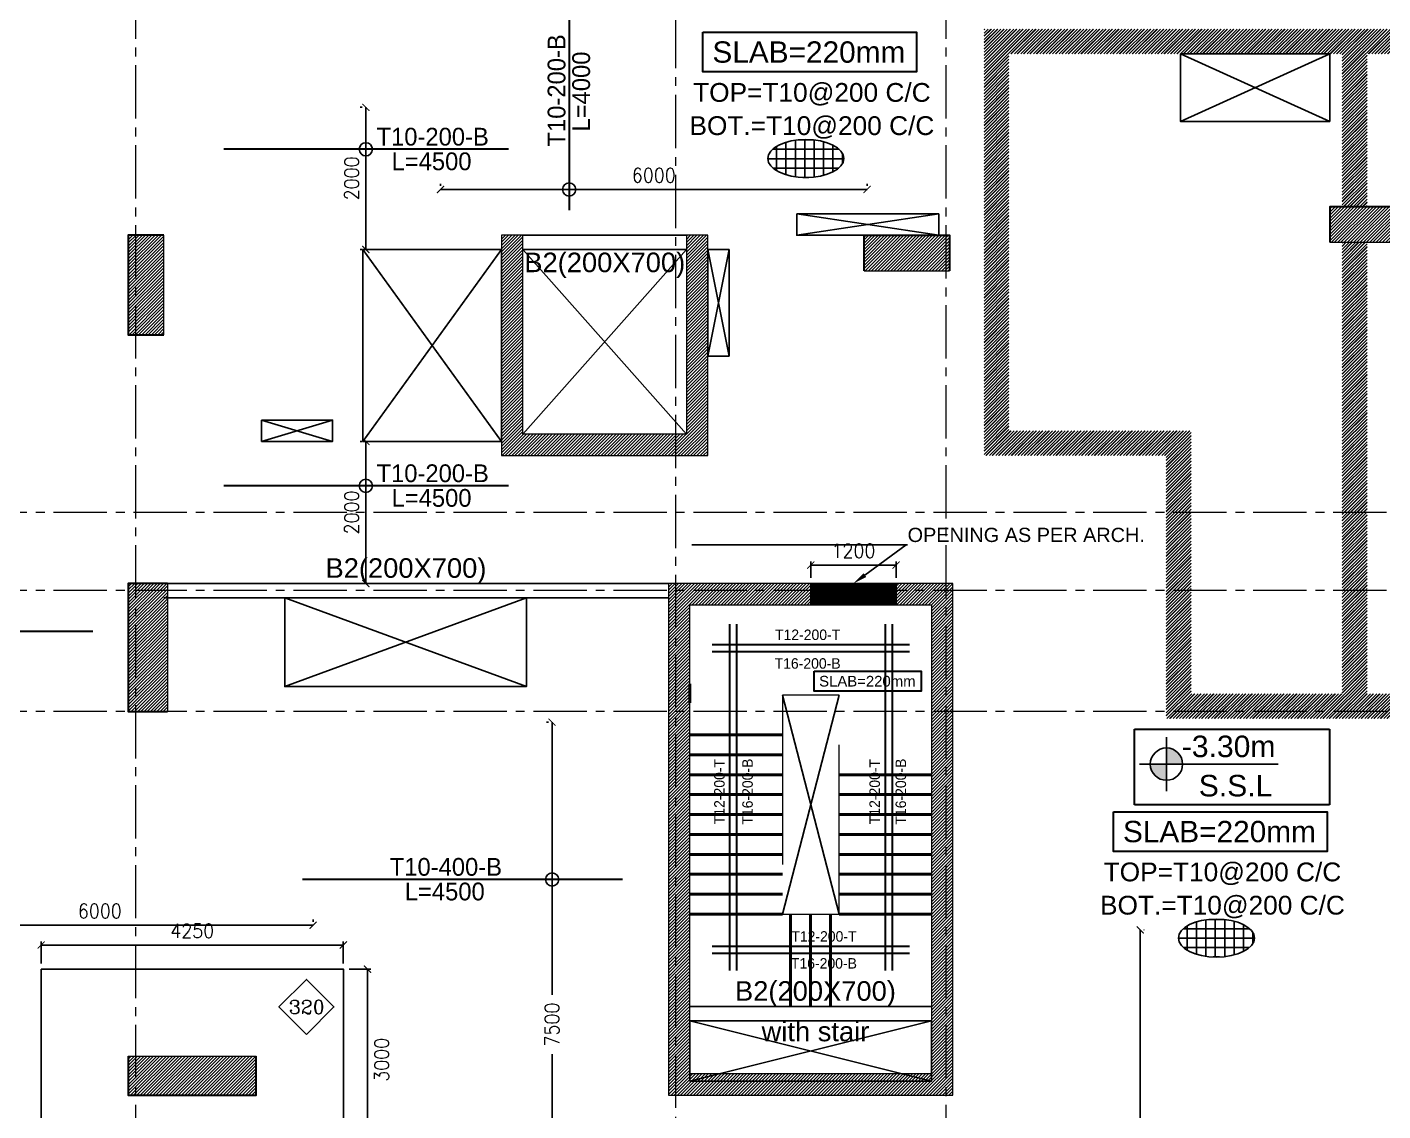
# Model space of a CAD drawing. Header units: millimetres. Extents: x -967280 to 3852, y 2833 to 1955156.
# Drawn here: x -633752 to -614681, y 488318 to 503565 of the extents above; entities that cross this region are included whole.
import ezdxf
from ezdxf import colors
from ezdxf.entities.mleader import LeaderData, LeaderLine
from ezdxf.enums import TextEntityAlignment as Align
from ezdxf.math import Vec2, Vec3

# ---------------------------------------------------------------- set-up
doc = ezdxf.new("R2010")
doc.units = ezdxf.units.MM
doc.header["$LTSCALE"] = 1000
doc.header["$PDMODE"] = 35
doc.header["$PDSIZE"] = 25
for name, pattern in [('$0$DASHED2', [0.375, 0.25, -0.125]), ('Columns_Structural070816$0$CENTER2', [1.125, 0.75, -0.125, 0.125, -0.125]), ('HIDDEN', [0.375, 0.25, -0.125]), ('HRZN_Line-Ptrn-Sold', [9144001.0, 9144000.0, -1]), ('Overhead', [3.96875, 2.38125, -1.5875]), ('XREF-ST-FRAMING 1ST FLOOR$0$CENTER', [50.8, 31.75, -6.35, 6.35, -6.35]), ('XREF-ST-FRAMING 1ST FLOOR$0$HIDDEN2', [0.1875, 0.125, -0.0625])]:
    doc.linetypes.add(name, pattern=pattern)
for name, color, linetype in [('_N-DIM 3', 7, 'Continuous'), ('B05-FIRST FLOOR PLAN$0$STR_ROOF RFT$0$S-SYMB', 30, 'Continuous'), ('S - BATH Hach', 1, 'Continuous'), ('S - col hach', 1, 'Continuous'), ('S - dot', 1, 'Continuous'), ('S -Beams', 2, 'Continuous'), ('S-OPENING', 4, 'Continuous'), ('S-TEXT', 2, 'Continuous'), ('SLAB', 210, 'Continuous'), ('ST-LEVEL', 3, 'Continuous'), ('XREF-ST-FRAMING 1ST FLOOR$0$ST-BEAM', 4, 'XREF-ST-FRAMING 1ST FLOOR$0$HIDDEN2'), ('XREF-ST-FRAMING 1ST FLOOR$0$ST-BEAM MARK', 3, 'Continuous'), ('XREF-ST-FRAMING 1ST FLOOR$0$ST-SLAB TH. TXT', 3, 'Continuous')]:
    doc.layers.add(name, color=color, linetype=linetype)
for name, color, linetype, lineweight in [('A-STAIR', 1, 'HRZN_Line-Ptrn-Sold', 13), ('S - column', 6, 'Continuous', 60), ('S - stair', 3, 'Continuous', 40), ('S-TEXT-1', 3, 'Continuous', 20), ('S-TEXT-3', 8, 'Continuous', 13), ('ST-000-AXIS', 9, 'Columns_Structural070816$0$CENTER2', 9), ('ST-203-SLAB-TXT', 7, 'Continuous', 30), ('ST-RFT-BOT', 2, '$0$DASHED2', 30)]:
    doc.layers.add(name, color=color, linetype=linetype, lineweight=lineweight)
doc.styles.add('B05-FIRST FLOOR PLAN$0$T25-100', font='STENCIL.shx', dxfattribs={"height": 250})
doc.styles.add('B05-FIRST FLOOR PLAN$0$XS-Roof RFT$0$T25-100', font='STENCIL.shx', dxfattribs={"height": 250})
doc.styles.add('ISO', font='isocp2.shx', dxfattribs={"width": 0.8})
doc.styles.add('ROMANC', font='romanc.shx')
doc.styles.add('STRECTURAL', font='arial.ttf')
doc.styles.add('TUNELNO', font='romans.shx', dxfattribs={"width": 0.9})
doc.styles.add('TXT DIM 25', font='arial.ttf')
doc.styles.add('XREF-ST-FRAMING 1ST FLOOR$0$ROMANS-TITLE', font='ROMANS.shx', dxfattribs={"width": 0.8})
doc.styles.add('XREF-ST-FRAMING 1ST FLOOR$0$STRECTURAL', font='arial.ttf')
doc.dimstyles.new('Copy(2) of DSEC', dxfattribs={"dimtxt": 200, "dimasz": 100, "dimexe": 50, "dimexo": 80, "dimgap": 100, "dimtad": 1, "dimdec": 0, "dimrnd": 5, "dimzin": 0, "dimdsep": 46, "dimtxsty": 'TUNELNO', "dimblk": 'ARCHTICK', "dimcen": 0.09, "dimclrd": 1, "dimclre": 1, "dimclrt": 3, "dimadec": 0, "dimazin": 0, "dimtfac": 0.78125, "dimtdec": 0, "dimtix": 1, "dimtmove": 2, "dimatfit": 3, "dimldrblk": 'ARCHTICK', "dimfxl": 1, "dimtolj": 1, "dimtzin": 0, "dimarcsym": 0})
pattern_1 = [(45, (193250.144, -596912.31), (-22.4506403, 22.4506403), [])]

# ---------------------------------------------------------------- blocks, each defined once
blk = doc.blocks.new('00_block1010')
at = {"layer": 'S-TEXT-1', "style": 'ISO', "width": 0.8}
for tag, p in [('LINE_1', (40.7, 75.2)), ('LINE_2', (40.7, 44.3))]:
    blk.add_attdef(tag, text='', height=22.5, dxfattribs=at).set_placement(p, align=Align.CENTER)
at = {"layer": 'S-TEXT-3', "style": 'ISO', "width": 0.8}
blk.add_attdef('LINE_3', text='', height=18, dxfattribs=at).set_placement((40.7, 13.4), align=Align.CENTER)
blk = doc.blocks.new('XREF-ST-FRAMING 1ST FLOOR$0$A-LVL_FFL-SSL')
at = {"layer": 'XREF-ST-FRAMING 1ST FLOOR$0$ST-SLAB TH. TXT', "ltscale": 800}
h = blk.add_hatch(color=256, dxfattribs=at)
h.paths.add_polyline_path([(0, 0), (150, 0, 0.414214), (0, 150)])
h.paths.add_polyline_path([(0, -150), (0, 0), (-150, 0, 0.414214)])
at = {"layer": 'XREF-ST-FRAMING 1ST FLOOR$0$ST-SLAB TH. TXT'}
for p, q in [((0, -250), (0, 250)), ((-250, 0), (250, 0))]:
    blk.add_line(p, q, dxfattribs=at)
at = {"layer": 'XREF-ST-FRAMING 1ST FLOOR$0$ST-SLAB TH. TXT', "ltscale": 800}
blk.add_line((0, 0), (1037, 0), dxfattribs=at)
at = {"layer": 'XREF-ST-FRAMING 1ST FLOOR$0$ST-SLAB TH. TXT'}
blk.add_circle((0, 0), 150, dxfattribs=at)
at = {"layer": 'XREF-ST-FRAMING 1ST FLOOR$0$ST-SLAB TH. TXT', "ltscale": 800, "style": 'XREF-ST-FRAMING 1ST FLOOR$0$ROMANS-TITLE', "width": 0.8}
for tag, p in [('FLOOR-LEVEL-FFL', (300, 100)), ('FLOOR-LEVEL-SSL', (300, -300))]:
    blk.add_attdef(tag, p, '', height=200, dxfattribs=at)
blk = doc.blocks.new('_ArchTick')
at = {"color": 0, "linetype": 'ByBlock', "const_width": 0.15}
blk.add_lwpolyline([(-0.5, -0.5), (0.5, 0.5)], dxfattribs=at)
blk = doc.blocks.new('*D1087')
at = {"layer": '_N-DIM 3', "color": 1, "linetype": 'Continuous', "lineweight": -2, "ltscale": 30, "transparency": 16777216}
for p, q in [((-618094, 490865), (-618094, 484162)), ((-618037, 490865), (-618044, 490865)), ((-618094, 480865), (-618094, 483182)), ((-618037, 480865), (-618044, 480865))]:
    blk.add_line(p, q, dxfattribs=at)
at = {"layer": 'Defpoints', "color": 0, "linetype": 'Continuous', "ltscale": 30, "transparency": 16777216}
for p in [(-618117, 490865), (-618117, 480865), (-618094, 480865)]:
    blk.add_point(p, dxfattribs=at)
at = {"layer": '_N-DIM 3', "color": 1, "linetype": 'Continuous', "lineweight": -2, "ltscale": 30, "transparency": 16777216, "xscale": 100, "yscale": 100, "zscale": 100}
for p, rotation in [((-618094, 490865), 90), ((-618094, 480865), 270)]:
    blk.add_blockref('_ArchTick', p, dxfattribs=dict(at, rotation=rotation))
at = {"layer": '_N-DIM 3', "color": 3, "linetype": 'Continuous', "ltscale": 30, "transparency": 16777216, "insert": (-618094, 483672), "char_height": 200, "attachment_point": 5, "rotation": 90, "style": 'TUNELNO'}
blk.add_mtext('\\A1;10000', dxfattribs=at)
blk = doc.blocks.new('*D1045')
at = {"layer": '_N-DIM 3', "color": 1, "linetype": 'Continuous', "lineweight": -2, "ltscale": 30, "transparency": 16777216}
for p, q in [((-626447, 493787), (-626418, 493787)), ((-626368, 493787), (-626368, 489950)), ((-626368, 486287), (-626368, 489116)), ((-626447, 486287), (-626418, 486287))]:
    blk.add_line(p, q, dxfattribs=at)
at = {"layer": 'Defpoints', "color": 0, "linetype": 'Continuous', "ltscale": 30, "transparency": 16777216}
for p in [(-626368, 493787), (-626367, 493787), (-626367, 486287)]:
    blk.add_point(p, dxfattribs=at)
at = {"layer": '_N-DIM 3', "color": 1, "linetype": 'Continuous', "lineweight": -2, "ltscale": 30, "transparency": 16777216, "xscale": 100, "yscale": 100, "zscale": 100}
for p, rotation in [((-626368, 493787), 90), ((-626368, 486287), 270)]:
    blk.add_blockref('_ArchTick', p, dxfattribs=dict(at, rotation=rotation))
at = {"layer": '_N-DIM 3', "color": 3, "linetype": 'Continuous', "ltscale": 30, "transparency": 16777216, "insert": (-626368, 489533), "char_height": 200, "attachment_point": 5, "rotation": 90, "style": 'TUNELNO'}
blk.add_mtext('\\A1;7500', dxfattribs=at)
blk = doc.blocks.new('*D1048')
at = {"layer": '_N-DIM 3', "color": 1, "linetype": 'Continuous', "lineweight": -2, "ltscale": 30, "transparency": 16777216}
for p, q in [((-627937, 501361), (-627937, 501331)), ((-621937, 501281), (-627937, 501281)), ((-621937, 501361), (-621937, 501331))]:
    blk.add_line(p, q, dxfattribs=at)
at = {"layer": 'Defpoints', "color": 0, "linetype": 'Continuous', "ltscale": 30, "transparency": 16777216}
for p in [(-627937, 501281), (-627937, 501281), (-621937, 501281)]:
    blk.add_point(p, dxfattribs=at)
at = {"layer": '_N-DIM 3', "color": 1, "linetype": 'Continuous', "lineweight": -2, "ltscale": 30, "transparency": 16777216, "xscale": 100, "yscale": 100, "zscale": 100, "rotation": 180}
blk.add_blockref('_ArchTick', (-627937, 501281), dxfattribs=at)
at = {"layer": '_N-DIM 3', "color": 1, "linetype": 'Continuous', "lineweight": -2, "ltscale": 30, "transparency": 16777216, "xscale": 100, "yscale": 100, "zscale": 100}
blk.add_blockref('_ArchTick', (-621937, 501281), dxfattribs=at)
at = {"layer": '_N-DIM 3', "color": 3, "linetype": 'Continuous', "ltscale": 30, "transparency": 16777216, "insert": (-624937, 501481), "char_height": 200, "attachment_point": 5, "style": 'TUNELNO'}
blk.add_mtext('\\A1;6000', dxfattribs=at)
blk = doc.blocks.new('FROM FOUNDATION TO UPPER LOWER BASEMENT_COLUMNS(new2)')
at = {"layer": 'S - col hach'}
h = blk.add_hatch(dxfattribs=at)
h.set_pattern_fill('ANSI31', color=256, scale=10)
h.set_pattern_definition([(45, (172750.148, -603312.31), (-22.4506403, 22.4506403), [])])
h.paths.add_polyline_path([(443599, 623740), (443599, 624240), (442299, 624240), (442299, 623740)])
h = blk.add_hatch(dxfattribs=at)
h.set_pattern_fill('ANSI31', color=256, scale=10)
h.set_pattern_definition([(45, (193250.144, -602312.31), (-22.4506403, 22.4506403), [])])
h.paths.add_polyline_path([(425899, 623840), (425399, 623840), (425399, 622440), (425899, 622440)])
h = blk.add_hatch(dxfattribs=at)
h.set_pattern_fill('ANSI31', color=256, scale=10)
h.set_pattern_definition(pattern_1)
h.paths.add_polyline_path([(433249, 623840), (433249, 621040), (430949, 621040), (430949, 623840), (430649, 623840), (430649, 620740), (433549, 620740), (433549, 623840)])
h = blk.add_hatch(dxfattribs=at)
h.set_pattern_fill('ANSI31', color=256, scale=10)
h.set_pattern_definition([(45, (167000.147, -603712.31), (-22.4506403, 22.4506403), [])])
h.paths.add_polyline_path([(436456, 623340), (436949, 623340), (436949, 623840), (435749, 623840), (435749, 623340)])
h = blk.add_hatch(dxfattribs=at)
h.set_pattern_fill('ANSI31', color=256, scale=10)
h.set_pattern_definition(pattern_1)
h.paths.add_polyline_path([(425949, 617140), (425949, 618940), (425399, 618940), (425399, 617140)])
h = blk.add_hatch(dxfattribs=at)
h.set_pattern_fill('ANSI31', color=256, scale=10)
h.set_pattern_definition([(45, (907727.56, 223202.353), (-22.4506403, 22.4506403), [])])
h.paths.add_polyline_path([(436699, 618640), (436699, 612040), (433299, 612040), (433299, 618640), (434999, 618640), (434999, 618940), (432999, 618940), (432999, 611740), (436999, 611740), (436999, 618940), (436199, 618940), (436199, 618640)])
h = blk.add_hatch(dxfattribs=at)
h.set_pattern_fill('ANSI31', color=256, scale=10)
h.set_pattern_definition(pattern_1)
h.paths.add_polyline_path([(427199, 611740), (427199, 612290), (425399, 612290), (425399, 611740)])
at = {"layer": 'S - column', "lineweight": 15}
for points in [[(442299, 623740), (443599, 623740), (443599, 624240), (442299, 624240)], [(425899, 623840), (425399, 623840), (425399, 622440), (425899, 622440)], [(433249, 623840), (433249, 621040), (430949, 621040), (430949, 623840), (430649, 623840), (430649, 620740), (433549, 620740), (433549, 623840)], [(435749, 623340), (436949, 623340), (436949, 623840), (435749, 623840)], [(425949, 618940), (425949, 617140), (425399, 617140), (425399, 618940)], [(436699, 612040), (433299, 612040), (433299, 618640), (434999, 618640), (434999, 618940), (432999, 618940), (432999, 611740), (436999, 611740), (436999, 618940), (436199, 618940), (436199, 618640), (436699, 618640)], [(427199, 611740), (425399, 611740), (425399, 612290), (427199, 612290)]]:
    blk.add_lwpolyline(points, close=True, dxfattribs=at)
at = {"layer": 'ST-RFT-BOT', "color": 7, "linetype": 'Continuous', "ltscale": 30}
for points in [[(443599, 623740), (443599, 624240), (442299, 624240), (442299, 623740)], [(425899, 623840), (425399, 623840), (425399, 622440), (425899, 622440)], [(435749, 623340), (435749, 623840), (436949, 623840), (436949, 623340)], [(425949, 618940), (425399, 618940), (425399, 617140), (425949, 617140)], [(425399, 612290), (425399, 611740), (427199, 611740), (427199, 612290)]]:
    blk.add_lwpolyline(points, dxfattribs=at)
blk = doc.blocks.new('A$C498c0d08')
at = {"layer": 'S - col hach'}
h = blk.add_hatch(dxfattribs=at)
h.set_pattern_fill('ANSI31', color=256, scale=10)
h.set_pattern_definition([(45, (549284.17, -420511.8), (-22.4506403, 22.4506403), [])])
h.paths.add_polyline_path([(36800, -19500), (26638, -19500), (26638, -25500), (29200, -25500), (29200, -29200), (37150, -29200), (37150, -19500), (36800, -19500), (36800, -28850), (32025, -28850), (32025, -22500), (31675, -22500), (31675, -28850), (29550, -28850), (29550, -25150), (26988, -25150), (26988, -19850), (31675, -19850), (31675, -22000), (32025, -22000), (32025, -19850), (36800, -19850)])
at = {"layer": 'S -Beams', "const_width": 0.02}
blk.add_lwpolyline([(37150, -19500), (26638, -19500), (26638, -25500), (29200, -25500), (29200, -29200), (37150, -29200)], close=True, dxfattribs=at)
at = {"layer": 'S -Beams'}
blk.add_lwpolyline([(31675, -22500, 0.02, 0.02, 0), (31675, -28850, 0.02, 0.02, 0), (29550, -28850, 0.02, 0.02, 0), (29550, -25150, 0.02, 0.02, 0), (26988, -25150, 0.02, 0.02, 0), (26988, -19850, 0.02, 0.02, 0), (31675, -19850, 0.02, 0.02, 0), (31675, -22000, 0, 0, 0), (32025, -22000, 0, 0, 0), (32025, -19850, 0, 0, 0), (36800, -19850, 0, 0, 0), (36800, -28850, 0, 0, 0), (32025, -28850, 0, 0, 0), (32025, -22500, 0, 0, 0)], format="xyseb", close=True, dxfattribs=at)
blk = doc.blocks.new('*D1118')
at = {"layer": '_N-DIM 3', "color": 1, "linetype": 'Continuous', "lineweight": -2, "ltscale": 30, "transparency": 16777216}
for p, q in [((-629067, 502437), (-629037, 502437)), ((-628987, 502437), (-628987, 500437)), ((-629067, 500437), (-629037, 500437))]:
    blk.add_line(p, q, dxfattribs=at)
at = {"layer": 'Defpoints', "color": 0, "linetype": 'Continuous', "ltscale": 30, "transparency": 16777216}
for p in [(-628987, 502437), (-628987, 500437), (-628987, 500437)]:
    blk.add_point(p, dxfattribs=at)
at = {"layer": '_N-DIM 3', "color": 1, "linetype": 'Continuous', "lineweight": -2, "ltscale": 30, "transparency": 16777216, "xscale": 100, "yscale": 100, "zscale": 100}
for p, rotation in [((-628987, 502437), 90), ((-628987, 500437), 270)]:
    blk.add_blockref('_ArchTick', p, dxfattribs=dict(at, rotation=rotation))
at = {"layer": '_N-DIM 3', "color": 3, "linetype": 'Continuous', "ltscale": 30, "transparency": 16777216, "insert": (-629187, 501437), "char_height": 200, "attachment_point": 5, "rotation": 90, "style": 'TUNELNO'}
blk.add_mtext('\\A1;2000', dxfattribs=at)
blk = doc.blocks.new('*D1119')
at = {"layer": '_N-DIM 3', "color": 1, "linetype": 'Continuous', "lineweight": -2, "ltscale": 30, "transparency": 16777216}
for p, q in [((-629067, 497737), (-629037, 497737)), ((-628987, 497737), (-628987, 495737)), ((-629067, 495737), (-629037, 495737))]:
    blk.add_line(p, q, dxfattribs=at)
at = {"layer": 'Defpoints', "color": 0, "linetype": 'Continuous', "ltscale": 30, "transparency": 16777216}
for p in [(-628987, 497737), (-628987, 495737), (-628987, 495737)]:
    blk.add_point(p, dxfattribs=at)
at = {"layer": '_N-DIM 3', "color": 1, "linetype": 'Continuous', "lineweight": -2, "ltscale": 30, "transparency": 16777216, "xscale": 100, "yscale": 100, "zscale": 100}
for p, rotation in [((-628987, 497737), 90), ((-628987, 495737), 270)]:
    blk.add_blockref('_ArchTick', p, dxfattribs=dict(at, rotation=rotation))
at = {"layer": '_N-DIM 3', "color": 3, "linetype": 'Continuous', "ltscale": 30, "transparency": 16777216, "insert": (-629187, 496737), "char_height": 200, "attachment_point": 5, "rotation": 90, "style": 'TUNELNO'}
blk.add_mtext('\\A1;2000', dxfattribs=at)
blk = doc.blocks.new('*D1121')
at = {"layer": '_N-DIM 3', "color": 1, "linetype": 'Continuous', "lineweight": -2, "ltscale": 30, "transparency": 16777216}
for p, q in [((-635729, 491010), (-635729, 490980)), ((-629729, 490930), (-635729, 490930)), ((-629729, 491010), (-629729, 490980))]:
    blk.add_line(p, q, dxfattribs=at)
at = {"layer": 'Defpoints', "color": 0, "linetype": 'Continuous', "ltscale": 30, "transparency": 16777216}
for p in [(-635729, 490930), (-635729, 490930), (-629729, 490930)]:
    blk.add_point(p, dxfattribs=at)
at = {"layer": '_N-DIM 3', "color": 1, "linetype": 'Continuous', "lineweight": -2, "ltscale": 30, "transparency": 16777216, "xscale": 100, "yscale": 100, "zscale": 100, "rotation": 180}
blk.add_blockref('_ArchTick', (-635729, 490930), dxfattribs=at)
at = {"layer": '_N-DIM 3', "color": 1, "linetype": 'Continuous', "lineweight": -2, "ltscale": 30, "transparency": 16777216, "xscale": 100, "yscale": 100, "zscale": 100}
blk.add_blockref('_ArchTick', (-629729, 490930), dxfattribs=at)
at = {"layer": '_N-DIM 3', "color": 3, "linetype": 'Continuous', "ltscale": 30, "transparency": 16777216, "insert": (-632729, 491130), "char_height": 200, "attachment_point": 5, "style": 'TUNELNO'}
blk.add_mtext('\\A1;6000', dxfattribs=at)
blk = doc.blocks.new('AXES-00')
at = {"layer": 'ST-000-AXIS'}
for p, q in [((525498.9, 750979.6), (525498.9, 695813.8)), ((533098.9, 695813.8), (533098.9, 750979.6)), ((536898.9, 750979.6), (536898.9, 695813.8)), ((575723.2, 719939.7), (505674.3, 719939.7)), ((575723.2, 718839.7), (505674.3, 718839.7)), ((575723.2, 717139.7), (505674.3, 717139.7))]:
    blk.add_line(p, q, dxfattribs=at)
blk = doc.blocks.new('*D1458')
at = {"layer": '_N-DIM 3', "color": 1, "linetype": 'Continuous', "lineweight": -2, "ltscale": 30, "transparency": 16777216}
for p, q in [((-622729, 495817), (-622729, 496047)), ((-621529, 495817), (-621529, 496047)), ((-622729, 495997), (-621529, 495997))]:
    blk.add_line(p, q, dxfattribs=at)
at = {"layer": 'Defpoints', "color": 0, "linetype": 'Continuous', "ltscale": 30, "transparency": 16777216}
for p in [(-621529, 495997), (-622729, 495737), (-621529, 495737)]:
    blk.add_point(p, dxfattribs=at)
at = {"layer": '_N-DIM 3', "color": 1, "linetype": 'Continuous', "lineweight": -2, "ltscale": 30, "transparency": 16777216, "xscale": 100, "yscale": 100, "zscale": 100, "rotation": 180}
blk.add_blockref('_ArchTick', (-622729, 495997), dxfattribs=at)
at = {"layer": '_N-DIM 3', "color": 1, "linetype": 'Continuous', "lineweight": -2, "ltscale": 30, "transparency": 16777216, "xscale": 100, "yscale": 100, "zscale": 100}
blk.add_blockref('_ArchTick', (-621529, 495997), dxfattribs=at)
at = {"layer": '_N-DIM 3', "color": 3, "linetype": 'Continuous', "ltscale": 30, "transparency": 16777216, "insert": (-622129, 496197), "char_height": 200, "attachment_point": 5, "style": 'TUNELNO'}
blk.add_mtext('\\A1;1200', dxfattribs=at)
blk = doc.blocks.new('*D1481')
at = {"layer": '_N-DIM 3', "color": 1, "linetype": 'Continuous', "lineweight": -2, "ltscale": 30, "transparency": 16777216}
for p, q in [((-633554, 490392), (-633554, 490702)), ((-629304, 490392), (-629304, 490702)), ((-633554, 490652), (-629304, 490652))]:
    blk.add_line(p, q, dxfattribs=at)
at = {"layer": 'Defpoints', "color": 0, "linetype": 'Continuous', "ltscale": 30, "transparency": 16777216}
for p in [(-629304, 490652), (-633554, 490312), (-629304, 490312)]:
    blk.add_point(p, dxfattribs=at)
at = {"layer": '_N-DIM 3', "color": 1, "linetype": 'Continuous', "lineweight": -2, "ltscale": 30, "transparency": 16777216, "xscale": 100, "yscale": 100, "zscale": 100, "rotation": 180}
blk.add_blockref('_ArchTick', (-633554, 490652), dxfattribs=at)
at = {"layer": '_N-DIM 3', "color": 1, "linetype": 'Continuous', "lineweight": -2, "ltscale": 30, "transparency": 16777216, "xscale": 100, "yscale": 100, "zscale": 100}
blk.add_blockref('_ArchTick', (-629304, 490652), dxfattribs=at)
at = {"layer": '_N-DIM 3', "color": 3, "linetype": 'Continuous', "ltscale": 30, "transparency": 16777216, "insert": (-631429, 490852), "char_height": 200, "attachment_point": 5, "style": 'TUNELNO'}
blk.add_mtext('\\A1;4250', dxfattribs=at)
blk = doc.blocks.new('*D1482')
at = {"layer": '_N-DIM 3', "color": 1, "linetype": 'Continuous', "lineweight": -2, "ltscale": 30, "transparency": 16777216}
for p, q in [((-629224, 490312), (-628915, 490312)), ((-628965, 490312), (-628965, 487312)), ((-629224, 487312), (-628915, 487312))]:
    blk.add_line(p, q, dxfattribs=at)
at = {"layer": 'Defpoints', "color": 0, "linetype": 'Continuous', "ltscale": 30, "transparency": 16777216}
for p in [(-629304, 490312), (-629304, 487312), (-628965, 487312)]:
    blk.add_point(p, dxfattribs=at)
at = {"layer": '_N-DIM 3', "color": 1, "linetype": 'Continuous', "lineweight": -2, "ltscale": 30, "transparency": 16777216, "xscale": 100, "yscale": 100, "zscale": 100}
for p, rotation in [((-628965, 490312), 90), ((-628965, 487312), 270)]:
    blk.add_blockref('_ArchTick', p, dxfattribs=dict(at, rotation=rotation))
at = {"layer": '_N-DIM 3', "color": 3, "linetype": 'Continuous', "ltscale": 30, "transparency": 16777216, "insert": (-628765, 489037), "char_height": 200, "attachment_point": 5, "rotation": 90, "style": 'TUNELNO'}
blk.add_mtext('\\A1;3000', dxfattribs=at)

msp = doc.modelspace()

# ---------------------------------------------------------------- hatches: boundary and pattern name
at = {"layer": 'S - BATH Hach'}
h = msp.add_hatch(dxfattribs=at)
h.set_pattern_fill('ANSI31', color=256, scale=20, angle=180)
h.set_pattern_definition([(225, (-544280.77, 271607.625), (44.90128, -44.90128), [])])
h.paths.add_polyline_path([(-610128.7, 503537.4), (-620290.7, 503537.4), (-620290.7, 497537.4), (-617728.7, 497537.4), (-617728.7, 493837.4), (-609778.7, 493837.4), (-609778.7, 497537.4), (-610128.7, 497537.4), (-610128.7, 494187.4), (-614903.7, 494187.4), (-614903.7, 500537.4), (-615253.7, 500537.4), (-615253.7, 494187.4), (-617378.7, 494187.4), (-617378.7, 497887.4), (-619940.7, 497887.4), (-619940.7, 503187.4), (-615253.7, 503187.4), (-615253.7, 501037.4), (-614903.7, 501037.4), (-614903.7, 503187.4), (-610128.7, 503187.4)])
at = {"layer": 'S-OPENING', "ltscale": 30, "transparency": 33554483}
h = msp.add_hatch(dxfattribs=at)
h.set_pattern_fill('ANSI37', scale=5)
h.set_pattern_definition([(45, (267355.482, 2525.568), (-11.22532015, 11.22532015), []), (135, (267355.482, 2525.568), (-11.22532015, -11.22532015), [])])
h.paths.add_polyline_path([(-622728.7, 495737.4), (-621528.7, 495737.4), (-621528.7, 495437.4), (-622728.7, 495437.4)])
at = {"layer": 'ST-LEVEL'}
h = msp.add_hatch(dxfattribs=at)
h.set_pattern_fill('NET', color=6, scale=1057.870248)
h.set_pattern_definition([(0, (-649657.05, 538871.58), (0, 132.23378), []), (90, (-649657.05, 538871.58), (-132.23378, 8e-15), [])])
edge = h.paths.add_edge_path()
edge.add_ellipse((-622798.1, 501716.2), major_axis=(535.4, 0), ratio=0.4996806, start_angle=0, end_angle=360)
h = msp.add_hatch(dxfattribs=at)
h.set_pattern_fill('NET', color=6, scale=1057.870248)
h.set_pattern_definition([(0, (-643882, 527905.36), (0, 132.23378), []), (90, (-643882, 527905.36), (-132.23378, 8e-15), [])])
edge = h.paths.add_edge_path()
edge.add_ellipse((-617023, 490749.9), major_axis=(535.4, 0), ratio=0.4996806, start_angle=0, end_angle=360)

# ---------------------------------------------------------------- linework, layer by layer
at = {"layer": 'A-STAIR', "linetype": 'Overhead'}
msp.add_lwpolyline([(-622328.7, 494167.4), (-623128.7, 494167.4), (-623128.7, 491087.4), (-622328.7, 491087.4)], close=True, dxfattribs=at)
at = {"layer": 'B05-FIRST FLOOR PLAN$0$STR_ROOF RFT$0$S-SYMB', "extrusion": (0, 0, -1)}
for centre in [(628987.3, 501845.5), (626127.3, 501280.8), (628987.3, 497110.7), (626367.5, 491573.5)]:
    msp.add_circle(centre, 92.8, dxfattribs=at)
at = {"layer": 'S - dot'}
for p, q in [((-615428.7, 503187.4), (-617528.7, 502237.4)), ((-617528.7, 503187.4), (-615428.7, 502237.4)), ((-627078.7, 500437.4), (-629028.7, 497737.4)), ((-627078.7, 497737.4), (-629028.7, 500437.4)), ((-624478.7, 500437.4), (-626778.7, 497837.4)), ((-626778.7, 500437.4), (-624478.7, 497837.4)), ((-626728.7, 495537.4), (-630128.7, 494287.4)), ((-630128.7, 495537.4), (-626728.7, 494287.4)), ((-622328.7, 494167.4), (-623128.7, 491087.4)), ((-623128.7, 494167.4), (-622328.7, 491087.4)), ((-621028.7, 489587.4), (-624428.7, 488737.4)), ((-624428.7, 489587.4), (-621028.7, 488737.4))]:
    msp.add_line(p, q, dxfattribs=at)
for points in [[(-622925.1, 500937.4), (-620928.7, 500637.4)], [(-622925.1, 500637.4), (-620928.7, 500937.4)], [(-623878.7, 500437.4), (-624178.7, 498937.4)], [(-624178.7, 500437.4), (-623878.7, 498937.4)], [(-629454.7, 498037.4), (-630454.7, 497737.4)], [(-630454.7, 498037.4), (-629454.7, 497737.4)]]:
    msp.add_lwpolyline(points, dxfattribs=at)
at = {"layer": 'S - stair', "ltscale": 500}
msp.add_line((-624428.7, 494057.4), (-624428.7, 494327.4), dxfattribs=at)
at = {"layer": 'S - stair', "linetype": 'HIDDEN', "ltscale": 500}
for p, q in [((-623128.7, 493607.4), (-624428.7, 493607.4)), ((-623128.7, 493327.4), (-624428.7, 493327.4)), ((-623128.7, 493047.4), (-624428.7, 493047.4)), ((-622328.7, 493047.4), (-621028.7, 493047.4)), ((-623128.7, 492767.4), (-624428.7, 492767.4)), ((-622328.7, 492767.4), (-621028.7, 492767.4)), ((-623128.7, 492487.4), (-624428.7, 492487.4)), ((-622328.7, 492487.4), (-621028.7, 492487.4)), ((-623128.7, 492207.4), (-624428.7, 492207.4)), ((-622328.7, 492207.4), (-621028.7, 492207.4)), ((-623128.7, 491927.4), (-624428.7, 491927.4)), ((-622328.7, 491927.4), (-621028.7, 491927.4)), ((-623128.7, 491647.4), (-624428.7, 491647.4)), ((-622328.7, 491647.4), (-621028.7, 491647.4)), ((-623128.7, 491367.4), (-624428.7, 491367.4)), ((-622328.7, 491367.4), (-621028.7, 491367.4)), ((-623128.7, 491087.4), (-624428.7, 491087.4)), ((-623013.2, 491087.4), (-623013.2, 489787.4)), ((-622733.2, 491087.4), (-622733.2, 489787.4)), ((-622453.2, 491087.4), (-622453.2, 489787.4)), ((-622328.7, 491087.4), (-621028.7, 491087.4))]:
    msp.add_line(p, q, dxfattribs=at)
at = {"layer": 'S -Beams'}
for p, q in [((-624478.7, 500637.4), (-626778.7, 500637.4)), ((-624478.7, 500437.4), (-626778.7, 500437.4)), ((-624728.7, 495737.4), (-631828.7, 495737.4)), ((-624728.7, 495537.4), (-631828.7, 495537.4)), ((-621028.7, 489787.4), (-624428.7, 489787.4))]:
    msp.add_line(p, q, dxfattribs=at)
at = {"layer": 'S -Beams', "const_width": 0.02}
msp.add_lwpolyline([(-609778.7, 493837.4), (-609778.7, 503537.4), (-620290.7, 503537.4), (-620290.7, 497537.4), (-617728.7, 497537.4), (-617728.7, 493837.4)], close=True, dxfattribs=at)
at = {"layer": 'S -Beams'}
for points in [[(-617528.7, 503187.4), (-615428.7, 503187.4), (-615428.7, 502237.4), (-617528.7, 502237.4)], [(-629028.7, 500437.4), (-627078.7, 500437.4), (-627078.7, 497737.4), (-629028.7, 497737.4)], [(-623878.7, 500437.4), (-624178.7, 500437.4), (-624178.7, 498937.4), (-623878.7, 498937.4)], [(-630454.7, 498037.4), (-629454.7, 498037.4), (-629454.7, 497737.4), (-630454.7, 497737.4)], [(-630128.7, 495537.4), (-626728.7, 495537.4), (-626728.7, 494287.4), (-630128.7, 494287.4)], [(-624428.7, 489587.4), (-621028.7, 489587.4), (-621028.7, 488737.4), (-624428.7, 488737.4)]]:
    msp.add_lwpolyline(points, close=True, dxfattribs=at)
msp.add_lwpolyline([(-622925.1, 500937.4), (-622925.1, 500637.4), (-620928.7, 500637.4), (-620928.7, 500937.4), (-622925.1, 500937.4)], dxfattribs=at)
at = {"layer": 'S-OPENING', "color": 4, "ltscale": 30}
msp.add_lwpolyline([(-622728.7, 495737.4), (-621528.7, 495737.4), (-621528.7, 495437.4), (-622728.7, 495437.4)], close=True, dxfattribs=at)
at = {"layer": 'S-TEXT', "color": 7, "true_color": 0xffffff}
msp.add_lwpolyline([(-629823.9, 489394.6), (-629436.8, 489781.8), (-629823.9, 490168.9), (-630211.1, 489781.8)], close=True, dxfattribs=at)
at = {"layer": 'SLAB', "color": 2, "linetype": 'Continuous', "ltscale": 30}
msp.add_lwpolyline([(-633553.7, 490312.4), (-629303.7, 490312.4), (-629303.7, 487312.4), (-633553.7, 487312.4)], close=True, dxfattribs=at)
at = {"layer": 'ST-203-SLAB-TXT'}
for points in [[(-624246.7, 503492.2), (-621241.8, 503492.2), (-621241.8, 502933.4), (-624246.7, 502933.4)], [(-622678.7, 494502.4), (-621176.2, 494502.4), (-621176.2, 494223), (-622678.7, 494223)], [(-618471.7, 492526), (-615466.7, 492526), (-615466.7, 491967.2), (-618471.7, 491967.2)]]:
    msp.add_lwpolyline(points, close=True, dxfattribs=at)
at = {"layer": 'ST-203-SLAB-TXT', "linetype": 'XREF-ST-FRAMING 1ST FLOOR$0$CENTER', "ltscale": 0.25}
msp.add_lwpolyline([(-615433.2, 492626), (-618175.4, 492626), (-618175.4, 493688.7), (-615433.2, 493688.7)], close=True, dxfattribs=at)
at = {"layer": 'ST-LEVEL'}
for centre in [(-622798.1, 501716.2), (-617023, 490749.9)]:
    msp.add_ellipse(centre, major_axis=(535.4, 0), ratio=0.4996806, dxfattribs=at)
at = {"layer": 'ST-RFT-BOT', "ltscale": 30}
for p, q in [((-626127.3, 504987.4), (-626127.3, 500987.4)), ((-626982.8, 501845.5), (-630982.8, 501845.5)), ((-626982.8, 497110.7), (-630982.8, 497110.7)), ((-623872.9, 495163.6), (-623872.9, 490293.1)), ((-623772.9, 495163.6), (-623772.9, 490293.1)), ((-621684.5, 495163.6), (-621684.5, 490293.1)), ((-621584.5, 495163.6), (-621584.5, 490293.1)), ((-632828.7, 495061.8), (-638828.7, 495061.8)), ((-621342, 494875.2), (-624115.4, 494875.2)), ((-621342, 494775.2), (-624115.4, 494775.2)), ((-625378.7, 491573.5), (-629878.7, 491573.5)), ((-621342, 490631.8), (-624115.4, 490631.8)), ((-621342, 490531.8), (-624115.4, 490531.8))]:
    msp.add_line(p, q, dxfattribs=at)

# ---------------------------------------------------------------- block references
at = {"layer": 'S - column'}
msp.add_blockref('FROM FOUNDATION TO UPPER LOWER BASEMENT_COLUMNS(new2)', (-1057727.6, -123202.4), dxfattribs=at)
at = {"layer": 'S - column', "lineweight": 106, "ltscale": 30}
msp.add_blockref('A$C498c0d08', (-646928.7, 523037.4), dxfattribs=at)
at = {"layer": 'S -Beams'}
msp.add_blockref('AXES-00', (-1157727.6, -223202.4), dxfattribs=at)
at = {"layer": 'ST-203-SLAB-TXT', "linetype": 'XREF-ST-FRAMING 1ST FLOOR$0$CENTER', "ltscale": 0.25}
ref = msp.add_blockref('XREF-ST-FRAMING 1ST FLOOR$0$A-LVL_FFL-SSL', (-617725.7, 493196.6), dxfattribs=dict(at, xscale=1.51461858171163, yscale=1.51461858171163, zscale=1.51461858171163))
ref.add_attrib('FLOOR-LEVEL-FFL', '-3.30m', (-617509.5, 493294.8), dxfattribs={"layer": 'XREF-ST-FRAMING 1ST FLOOR$0$ST-BEAM MARK', "color": 7, "ltscale": 800, "height": 302.92, "style": 'XREF-ST-FRAMING 1ST FLOOR$0$STRECTURAL'})
ref.add_attrib('FLOOR-LEVEL-SSL', 'S.S.L', (-617271.4, 492742.2), dxfattribs={"layer": 'XREF-ST-FRAMING 1ST FLOOR$0$ST-BEAM', "color": 7, "ltscale": 800, "height": 302.92, "style": 'XREF-ST-FRAMING 1ST FLOOR$0$STRECTURAL'})
at = {"layer": 'ST-LEVEL'}
ref = msp.add_blockref('00_block1010', (-623019.6, 501775.5), dxfattribs=dict(at, xscale=7.537325519637018, yscale=7.537325519637018, zscale=7.537325519637018))
ref.add_attrib('LINE_1', 'TOP=T10@200 C/C', dxfattribs={"layer": 'S-TEXT-1', "height": 264.468, "style": 'STRECTURAL'}).set_placement((-622713.1, 502434.6), align=Align.BOTTOM_CENTER)
ref.add_attrib('LINE_2', 'BOT.=T10@200 C/C', dxfattribs={"layer": 'S-TEXT-1', "height": 264.468, "style": 'STRECTURAL'}).set_placement((-622713.1, 502046.3), align=Align.CENTER)
ref = msp.add_blockref('00_block1010', (-617244.6, 490809.3), dxfattribs=dict(at, xscale=7.537325519637018, yscale=7.537325519637018, zscale=7.537325519637018))
ref.add_attrib('LINE_1', 'TOP=T10@200 C/C', dxfattribs={"layer": 'S-TEXT-1', "height": 264.468, "style": 'STRECTURAL'}).set_placement((-616938, 491468.4), align=Align.BOTTOM_CENTER)
ref.add_attrib('LINE_2', 'BOT.=T10@200 C/C', dxfattribs={"layer": 'S-TEXT-1', "height": 264.468, "style": 'STRECTURAL'}).set_placement((-616938, 491080), align=Align.CENTER)

# ---------------------------------------------------------------- texts
at = {"layer": 'S-TEXT', "color": 3, "insert": (-630070.4, 489877.8), "char_height": 196, "attachment_point": 1, "style": 'ROMANC'}
msp.add_mtext_dynamic_manual_height_columns('320', width=592857.868, gutter_width=980, heights=[-196], dxfattribs=at)
at = {"layer": 'ST-203-SLAB-TXT', "style": 'B05-FIRST FLOOR PLAN$0$T25-100'}
for s, p in [('T10-200-B', (-626180.1, 501884.9)), ('L=4000', (-625833.7, 502096.2))]:
    msp.add_text(s, height=250, rotation=90, dxfattribs=at).set_placement(p)
for s, p in [('T10-200-B', (-628836.9, 501898.3)), ('L=4500', (-628625.5, 501552)), ('T10-200-B', (-628836.9, 497163.5)), ('L=4500', (-628625.5, 496817.1)), ('T10-400-B', (-628651, 491626.3)), ('L=4500', (-628439.6, 491279.9))]:
    msp.add_text(s, height=250, dxfattribs=at).set_placement(p)
at = {"layer": 'ST-203-SLAB-TXT', "style": 'XREF-ST-FRAMING 1ST FLOOR$0$STRECTURAL'}
for s, p in [('B2(200X700)', (-625626.8, 500254.9)), ('B2(200X700)', (-628423, 495955.2)), ('B2(200X700)', (-622663, 490005.4)), ('with stair', (-622663, 489435.4))]:
    msp.add_text(s, height=275, dxfattribs=at).set_placement(p, align=Align.MIDDLE_CENTER)
at = {"layer": 'ST-203-SLAB-TXT', "style": 'B05-FIRST FLOOR PLAN$0$XS-Roof RFT$0$T25-100'}
for s, p in [('T12-200-T', (-622773, 494898.7)), ('T16-200-B', (-622773, 494495.1)), ('T12-200-T', (-622543.8, 490655.4)), ('T16-200-B', (-622543.8, 490275.9))]:
    msp.add_text(s, height=147.03, dxfattribs=at).set_placement(p, align=Align.BOTTOM_CENTER)
for s, p in [('T12-200-T', (-623896.4, 492810.2)), ('T16-200-B', (-623500.7, 492810.2)), ('T12-200-T', (-621712.3, 492810.2)), ('T16-200-B', (-621344.8, 492810.2))]:
    msp.add_text(s, height=147.03, rotation=90, dxfattribs=at).set_placement(p, align=Align.BOTTOM_CENTER)
at = {"layer": 'ST-203-SLAB-TXT', "attachment_point": 5, "style": 'XREF-ST-FRAMING 1ST FLOOR$0$STRECTURAL'}
for insert, char_height in [((-622755.6, 503212.1), 299.99), ((-621933.1, 494362.3), 149.99), ((-616980.6, 492245.9), 299.99)]:
    msp.add_mtext('SLAB=220mm', dxfattribs=dict(at, insert=insert, char_height=char_height))

# ---------------------------------------------------------------- dimensions: what is measured, and where the dimension line sits
at = {"layer": '_N-DIM 3', "color": 6, "linetype": 'Continuous', "ltscale": 30}
for base, p1, p2, picture, middle in [((-628987.1, 500437.4), (-628987.1, 502437.4), (-628987.1, 500437.4), '*D1118', (-629187.1, 501437.4)), ((-628987.1, 495737.4), (-628987.1, 497737.4), (-628987.1, 495737.4), '*D1119', (-629187.1, 496737.4))]:
    dim = msp.add_linear_dim(base=base, p1=p1, p2=p2, angle=90, dimstyle='Copy(2) of DSEC', dxfattribs=at)
    dim.commit()
    dim.dimension.update_dxf_attribs({"geometry": picture, "text_midpoint": middle})
for base, p1, p2, picture, middle in [((-627937.4, 501280.8), (-621937.3, 501280.8), (-627937.4, 501280.8), '*D1048', (-624937.4, 501480.8)), ((-635728.7, 490930), (-629728.7, 490930), (-635728.7, 490930), '*D1121', (-632728.7, 491130)), ((-629303.7, 490651.5), (-633553.7, 490312.4), (-629303.7, 490312.4), '*D1481', (-631428.7, 490851.5))]:
    dim = msp.add_linear_dim(base=base, p1=p1, p2=p2, dimstyle='Copy(2) of DSEC', dxfattribs=at)
    dim.commit()
    dim.dimension.update_dxf_attribs({"geometry": picture, "text_midpoint": middle})
at = {"layer": '_N-DIM 3', "color": 3, "linetype": 'Continuous', "ltscale": 30}
dim = msp.add_linear_dim(base=(-621528.7, 495997.3), p1=(-622728.7, 495737.4), p2=(-621528.7, 495737.4), dimstyle='Copy(2) of DSEC', dxfattribs=at)
dim.commit()
dim.dimension.update_dxf_attribs({"geometry": '*D1458', "text_midpoint": (-622128.7, 496197.3)})
at = {"layer": '_N-DIM 3', "color": 6, "linetype": 'Continuous', "ltscale": 30}
for base, p1, p2, picture, middle in [((-626367.6, 493786.5), (-626367.4, 486287.4), (-626367.4, 493786.5), '*D1045', (-626367.6, 489533.3)), ((-618094.3, 480865.5), (-618117, 490865.5), (-618117, 480865.5), '*D1087', (-618094.3, 483671.7)), ((-628964.6, 487312.4), (-629303.7, 490312.4), (-629303.7, 487312.4), '*D1482', (-628764.6, 489037.4))]:
    dim = msp.add_linear_dim(base=base, p1=p1, p2=p2, angle=90, dimstyle='Copy(2) of DSEC', dxfattribs=at)
    dim.commit()
    dim.dimension.update_dxf_attribs({"geometry": picture, "text_midpoint": middle, "dimtype": 160})

# ---------------------------------------------------------------- leaders
at = {"layer": 'S-OPENING', "color": 4, "ltscale": 30}
ml = msp.add_multileader_mtext('Standard', dxfattribs=at)
ml.set_content('OPENING AS PER ARCH.', color=4, style='TXT DIM 25')
ml.set_leader_properties()
ml.build(insert=Vec2(0, 0))
ml.multileader.update_dxf_attribs({"text_left_attachment_type": 6, "text_right_attachment_type": 6, "dogleg_length": 0.36, "arrow_head_size": 200, "scale": 50})
ctx = ml.context
ctx.base_point, ctx.scale, ctx.char_height, ctx.arrow_head_size, ctx.landing_gap_size, ctx.plane_origin = Vec3(-621366.7, 496281.4), 50, 200, 200, 0, Vec3(-622028.7, 495637.4)
ctx.left_attachment, ctx.right_attachment = 6, 6
notes = []
notes.append((ctx, [(0, (1, 1, 0), (-621384.7, 496281.4), (1, 0), 18, [(0, [(-622128.7, 495737.4)], 0, [])])]))
ctx.mtext.insert, ctx.mtext.flow_direction = Vec3(-621366.7, 496521.4), 5
for ctx, leaders in notes:
    for number, flags, end, landing, length, lines in leaders:
        leader = LeaderData()
        leader.index, (leader.has_last_leader_line, leader.has_dogleg_vector, leader.attachment_direction) = number, flags
        leader.last_leader_point, leader.dogleg_vector, leader.dogleg_length = Vec3(end), Vec3(landing), length
        for number, points, colour, breaks in lines:
            line = LeaderLine()
            line.index, line.vertices, line.color, line.breaks = number, Vec3.list(points), colors.encode_raw_color(colour), breaks
            leader.lines.append(line)
        ctx.leaders.append(leader)

doc.saveas('drawing.dxf')
